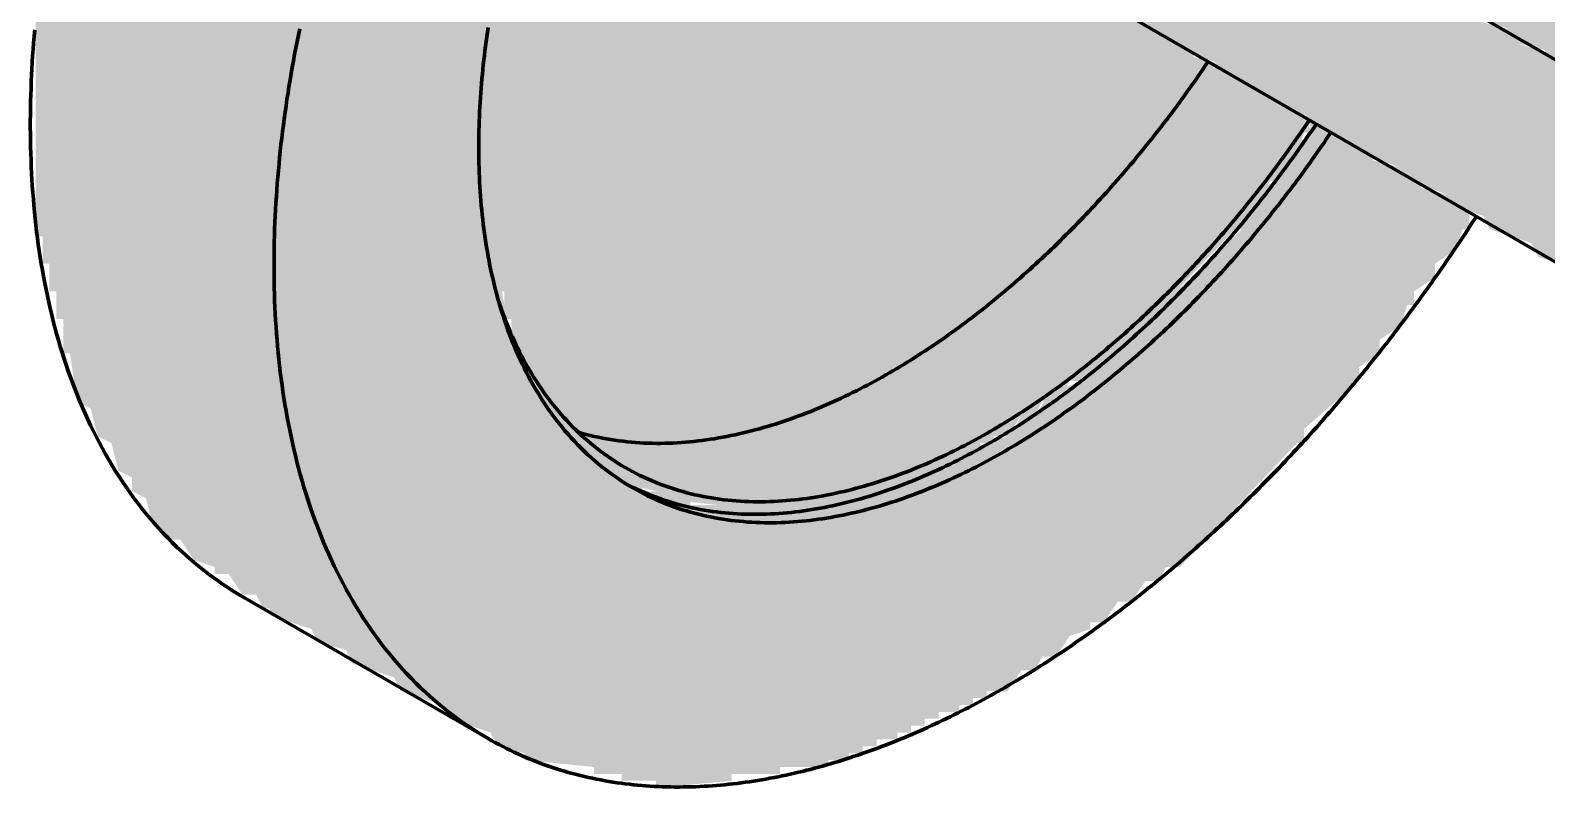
# Model space of a CAD drawing. Header units: millimetres. Extents: x 0 to 420, y 0 to 297.
# Drawn here: x 194.28 to 216.28, y 168.22 to 179.2 of the extents above; entities that cross this region are included whole.
import ezdxf

# ---------------------------------------------------------------- set-up
doc = ezdxf.new("R2010")
doc.units = ezdxf.units.MM
doc.layers.add('01-VISIBLE', color=7, linetype='CONTINUOUS', lineweight=70)
doc.layers.add('13-GRAFICA', color=30, linetype='CONTINUOUS', lineweight=18)

msp = doc.modelspace()

# ---------------------------------------------------------------- hatches: boundary and pattern name
at = {"layer": '13-GRAFICA', "true_color": 0x202020}
h = msp.add_hatch(color=7, dxfattribs=at)
h.dxf.hatch_style = 1
h.paths.add_polyline_path([(194.756, 175.018), (194.656, 175.018), (194.656, 175.418), (194.556, 175.418), (194.556, 175.818), (194.456, 175.818), (194.456, 176.218), (194.356, 176.218), (194.356, 179.618), (194.456, 179.618), (194.456, 180.118), (194.556, 180.118), (194.556, 180.718), (194.656, 180.718), (194.656, 181.218), (194.756, 181.218), (194.956, 182.718), (195.056, 182.718), (195.056, 182.918), (195.156, 182.918), (195.156, 183.218), (195.256, 183.218), (195.456, 184.118), (195.556, 184.118), (195.556, 184.318), (195.656, 184.318), (195.856, 185.218), (195.956, 185.218), (195.956, 185.418), (196.056, 185.418), (196.156, 186.018), (196.356, 186.118), (196.356, 186.318), (196.456, 186.318), (196.456, 186.518), (196.556, 186.518), (196.556, 186.718), (196.656, 186.718), (196.656, 186.918), (196.756, 186.918), (196.956, 187.518), (197.156, 187.618), (197.156, 187.818), (197.256, 187.818), (197.256, 188.018), (197.356, 188.018), (197.356, 188.218), (197.456, 188.218), (197.456, 188.418), (197.556, 188.418), (197.756, 189.018), (197.856, 189.018), (197.956, 189.318), (198.256, 189.518), (198.256, 189.718), (198.556, 189.918), (198.556, 190.118), (198.656, 190.118), (198.756, 190.418), (199.056, 190.618), (199.056, 190.818), (199.356, 191.018), (199.356, 191.218), (199.556, 191.318), (199.556, 191.518), (199.856, 191.718), (199.856, 191.918), (199.956, 191.918), (202.556, 194.618), (202.756, 194.618), (202.856, 194.818), (203.056, 194.818), (203.256, 195.118), (203.456, 195.118), (203.556, 195.318), (203.756, 195.318), (203.956, 195.618), (204.156, 195.618), (204.256, 195.818), (204.456, 195.818), (204.656, 196.118), (204.856, 196.118), (204.856, 196.218), (205.056, 196.218), (205.056, 196.318), (205.256, 196.318), (205.256, 196.418), (205.456, 196.418), (205.456, 196.518), (205.756, 196.518), (205.756, 196.618), (205.956, 196.618), (205.956, 196.718), (206.156, 196.718), (206.156, 196.818), (206.356, 196.818), (206.356, 196.918), (206.656, 196.918), (206.656, 197.018), (206.856, 197.018), (206.856, 197.118), (207.056, 197.118), (207.056, 197.218), (207.756, 197.318), (207.756, 197.418), (208.456, 197.418), (208.456, 197.518), (210.156, 197.618), (210.156, 197.518), (210.656, 197.518), (210.656, 197.418), (211.056, 197.418), (211.056, 197.318), (211.556, 197.318), (211.556, 197.218), (212.156, 197.118), (212.256, 196.918), (212.456, 196.918), (212.456, 196.818), (212.856, 196.718), (212.956, 196.518), (213.556, 196.318), (213.656, 196.118), (214.256, 195.918), (214.356, 195.718), (214.756, 195.618), (214.856, 195.418), (215.456, 195.218), (215.656, 194.918), (215.856, 194.918), (215.956, 194.718), (216.156, 194.718), (216.356, 194.418), (216.556, 194.418), (216.756, 194.118), (216.956, 194.118), (216.956, 194.018), (217.256, 193.818), (217.256, 193.618), (217.456, 193.518), (217.456, 193.318), (217.656, 193.218), (217.756, 192.818), (217.956, 192.718), (218.056, 192.318), (218.156, 192.318), (218.256, 192.018), (218.356, 192.018), (218.456, 191.318), (218.556, 191.318), (218.556, 190.918), (218.656, 190.918), (218.656, 190.518), (218.756, 190.518), (218.756, 190.018), (218.856, 190.018), (218.856, 189.618), (218.956, 189.618), (218.956, 186.318), (218.856, 186.318), (218.856, 185.718), (218.756, 185.718), (218.756, 185.218), (218.656, 185.218), (218.656, 184.718), (218.556, 184.718), (218.356, 183.218), (218.256, 183.218), (218.156, 182.618), (218.056, 182.618), (218.056, 182.418), (217.956, 182.418), (217.756, 181.518), (217.656, 181.518), (217.656, 181.318), (217.556, 181.318), (217.556, 181.018), (217.456, 181.018), (217.256, 180.118), (217.156, 180.118), (217.156, 179.918), (217.056, 179.918), (217.056, 179.718), (216.956, 179.718), (216.756, 179.118), (216.556, 179.018), (216.556, 178.818), (216.256, 178.818), (216.256, 178.918), (215.856, 179.018), (215.756, 179.218), (215.156, 179.418), (215.056, 179.618), (214.656, 179.718), (214.556, 179.918), (214.156, 180.018), (214.256, 180.318), (214.356, 180.318), (214.356, 180.518), (214.456, 180.518), (214.456, 180.718), (214.556, 180.718), (214.556, 181.018), (214.656, 181.018), (214.656, 181.218), (214.756, 181.218), (214.956, 182.118), (215.056, 182.118), (215.156, 182.618), (215.256, 182.618), (215.256, 182.918), (215.356, 182.918), (215.456, 183.818), (215.556, 183.818), (215.556, 184.418), (215.656, 184.418), (215.656, 184.918), (215.756, 184.918), (215.756, 187.818), (215.656, 187.818), (215.656, 188.218), (215.556, 188.218), (215.556, 188.618), (215.456, 188.618), (215.356, 189.318), (215.256, 189.318), (215.156, 189.718), (214.956, 189.818), (214.856, 190.218), (214.656, 190.318), (214.656, 190.518), (214.556, 190.518), (214.256, 190.918), (214.056, 190.918), (213.856, 191.218), (213.656, 191.218), (213.656, 191.318), (213.356, 191.418), (213.356, 191.518), (212.456, 191.618), (212.456, 191.718), (212.056, 191.718), (212.056, 191.818), (210.056, 191.518), (210.056, 191.418), (209.856, 191.418), (209.856, 191.318), (209.656, 191.318), (209.656, 191.218), (209.356, 191.218), (209.356, 191.118), (209.156, 191.118), (209.156, 191.018), (208.956, 191.018), (208.956, 190.918), (208.756, 190.918), (208.756, 190.818), (208.456, 190.818), (208.356, 190.618), (208.156, 190.618), (208.056, 190.418), (207.856, 190.418), (207.656, 190.118), (207.456, 190.118), (207.256, 189.818), (207.056, 189.818), (206.956, 189.618), (206.756, 189.618), (206.756, 189.518), (204.756, 187.618), (204.756, 187.418), (204.456, 187.218), (204.456, 187.018), (204.256, 186.918), (204.256, 186.718), (203.956, 186.518), (203.956, 186.318), (203.656, 186.118), (203.656, 185.918), (203.556, 185.918), (203.456, 185.618), (203.256, 185.518), (203.256, 185.318), (203.156, 185.318), (203.156, 185.118), (203.056, 185.118), (202.856, 184.518), (202.656, 184.418), (202.656, 184.218), (202.556, 184.218), (202.556, 184.018), (202.456, 184.018), (202.456, 183.818), (202.356, 183.818), (202.356, 183.618), (202.256, 183.618), (202.256, 183.418), (202.156, 183.418), (202.156, 183.218), (202.056, 183.218), (201.956, 182.618), (201.856, 182.618), (201.856, 182.418), (201.756, 182.418), (201.556, 181.518), (201.456, 181.518), (201.356, 181.018), (201.256, 181.018), (201.256, 180.518), (201.156, 180.518), (201.156, 180.018), (201.056, 180.018), (201.056, 179.518), (200.956, 179.518), (200.956, 178.918), (200.856, 178.918), (200.856, 176.218), (200.956, 176.218), (200.956, 175.818), (201.056, 175.818), (201.256, 174.618), (201.356, 174.618), (201.356, 174.418), (201.556, 174.318), (201.556, 174.118), (201.756, 174.018), (201.856, 173.618), (202.056, 173.518), (202.056, 173.318), (202.156, 173.318), (202.256, 173.118), (202.456, 173.118), (202.556, 172.918), (202.756, 172.918), (202.956, 172.618), (203.156, 172.618), (203.156, 172.518), (203.356, 172.518), (203.356, 172.418), (203.856, 172.418), (203.856, 172.318), (204.256, 172.318), (204.256, 172.218), (205.956, 172.318), (205.956, 172.418), (206.756, 172.518), (206.756, 172.618), (206.956, 172.618), (206.956, 172.718), (207.156, 172.718), (207.156, 172.818), (207.356, 172.818), (207.356, 172.918), (207.656, 172.918), (207.656, 173.018), (207.856, 173.018), (207.856, 173.118), (208.456, 173.318), (208.456, 173.418), (208.556, 173.418), (208.656, 173.618), (208.856, 173.618), (209.056, 173.918), (209.256, 173.918), (209.256, 174.018), (209.556, 174.118), (209.756, 174.418), (209.956, 174.418), (209.956, 174.518), (211.856, 176.318), (211.856, 176.518), (212.156, 176.718), (212.156, 176.918), (212.356, 177.018), (212.356, 177.218), (212.656, 177.418), (212.656, 177.618), (212.756, 177.618), (212.856, 177.818), (213.456, 177.618), (213.556, 177.418), (213.756, 177.418), (213.756, 177.318), (214.156, 177.218), (214.256, 177.018), (214.456, 177.018), (214.456, 176.918), (214.856, 176.818), (214.956, 176.618), (215.156, 176.618), (215.156, 176.318), (215.056, 176.318), (214.956, 176.018), (214.656, 175.818), (214.656, 175.618), (214.356, 175.418), (214.356, 175.218), (214.256, 175.218), (214.156, 174.918), (213.856, 174.718), (213.856, 174.518), (213.556, 174.318), (213.556, 174.118), (212.756, 173.418), (212.756, 173.218), (212.656, 173.218), (210.956, 171.418), (210.756, 171.418), (210.656, 171.218), (210.456, 171.218), (210.256, 170.918), (210.056, 170.918), (209.856, 170.618), (209.656, 170.618), (209.656, 170.518), (209.356, 170.418), (209.156, 170.118), (208.956, 170.118), (208.856, 169.918), (208.656, 169.918), (208.456, 169.618), (208.156, 169.618), (208.156, 169.518), (207.956, 169.518), (207.956, 169.418), (207.756, 169.418), (207.756, 169.318), (207.456, 169.318), (207.456, 169.218), (207.256, 169.218), (207.256, 169.118), (207.056, 169.118), (207.056, 169.018), (206.856, 169.018), (206.856, 168.918), (206.556, 168.918), (206.556, 168.818), (206.356, 168.818), (206.356, 168.718), (206.156, 168.718), (206.156, 168.618), (205.856, 168.618), (205.856, 168.518), (205.156, 168.518), (205.156, 168.418), (204.456, 168.418), (204.456, 168.318), (203.356, 168.218), (203.356, 168.318), (202.856, 168.318), (202.856, 168.418), (202.456, 168.418), (202.456, 168.518), (201.456, 168.618), (201.456, 168.718), (201.056, 168.818), (200.956, 169.018), (200.356, 169.218), (200.256, 169.418), (199.656, 169.618), (199.556, 169.818), (198.956, 170.018), (198.856, 170.218), (198.456, 170.318), (198.356, 170.518), (197.756, 170.718), (197.756, 170.818), (197.656, 170.818), (197.556, 171.018), (197.356, 171.018), (197.156, 171.318), (196.956, 171.318), (196.956, 171.418), (196.656, 171.518), (196.456, 171.818), (196.256, 171.818), (196.256, 171.918), (196.056, 172.018), (195.956, 172.418), (195.756, 172.518), (195.756, 172.718), (195.556, 172.818), (195.456, 173.218), (195.256, 173.318), (195.156, 173.718), (194.956, 173.818), (194.856, 174.518), (194.756, 174.518)])
at = {"layer": '13-GRAFICA', "true_color": 0xa5a8ac}
h = msp.add_hatch(color=7, dxfattribs=at)
h.dxf.hatch_style = 1
h.paths.add_polyline_path([(203.356, 172.518), (202.956, 172.618), (202.756, 172.918), (202.556, 172.918), (202.456, 173.118), (202.256, 173.118), (202.256, 173.218), (202.056, 173.318), (202.056, 173.518), (201.856, 173.618), (201.756, 174.018), (201.556, 174.118), (201.556, 174.318), (201.456, 174.318), (201.356, 174.618), (201.256, 174.618), (201.256, 175.018), (201.156, 175.018), (201.156, 175.418), (201.056, 175.418), (201.056, 175.818), (200.956, 175.818), (200.956, 176.218), (200.856, 176.218), (200.856, 178.918), (200.956, 178.918), (200.956, 179.518), (201.056, 179.518), (201.256, 181.018), (201.356, 181.018), (201.356, 181.318), (201.456, 181.318), (201.456, 181.518), (201.556, 181.518), (201.556, 181.818), (201.656, 181.818), (201.756, 182.418), (201.856, 182.418), (201.856, 182.618), (201.956, 182.618), (202.056, 183.218), (202.156, 183.218), (202.156, 183.418), (202.256, 183.418), (202.256, 183.618), (202.356, 183.618), (202.356, 183.818), (202.456, 183.818), (202.656, 184.418), (202.856, 184.518), (202.856, 184.718), (202.956, 184.718), (202.956, 184.918), (203.056, 184.918), (203.256, 185.518), (203.456, 185.618), (203.456, 185.818), (203.656, 185.918), (203.656, 186.118), (203.956, 186.318), (203.956, 186.518), (204.256, 186.718), (204.256, 186.918), (204.356, 186.918), (204.456, 187.218), (204.756, 187.418), (204.756, 187.618), (204.856, 187.618), (206.756, 189.618), (206.956, 189.618), (207.056, 189.818), (207.256, 189.818), (207.456, 190.118), (207.656, 190.118), (207.856, 190.418), (208.056, 190.418), (208.056, 190.518), (208.356, 190.618), (208.456, 190.818), (208.756, 190.818), (208.756, 190.918), (208.956, 190.918), (208.956, 191.018), (209.156, 191.018), (209.156, 191.118), (209.356, 191.118), (209.356, 191.218), (209.656, 191.218), (209.656, 191.318), (209.856, 191.318), (209.856, 191.418), (210.056, 191.418), (210.056, 191.518), (211.156, 191.618), (211.156, 191.718), (211.856, 191.718), (211.856, 191.818), (213.556, 191.418), (213.556, 191.318), (213.856, 191.218), (214.056, 190.918), (214.256, 190.918), (214.256, 190.818), (214.656, 190.518), (214.656, 190.318), (214.856, 190.218), (214.956, 189.818), (215.156, 189.718), (215.156, 189.518), (215.256, 189.518), (215.256, 189.318), (215.356, 189.318), (215.456, 188.618), (215.556, 188.618), (215.556, 188.218), (215.656, 188.218), (215.656, 187.818), (215.756, 187.818), (215.756, 184.918), (215.656, 184.918), (215.656, 184.418), (215.556, 184.418), (215.556, 183.818), (215.456, 183.818), (215.456, 183.318), (215.356, 183.318), (215.356, 182.918), (215.256, 182.918), (215.156, 182.318), (215.056, 182.318), (215.056, 182.118), (214.956, 182.118), (214.756, 181.218), (214.656, 181.218), (214.656, 181.018), (214.556, 181.018), (214.556, 180.718), (214.456, 180.718), (214.256, 180.118), (213.956, 180.118), (213.856, 180.318), (213.256, 180.518), (213.156, 180.718), (212.556, 180.918), (212.456, 181.118), (212.056, 181.218), (211.956, 181.418), (211.756, 181.418), (211.756, 181.518), (211.356, 181.618), (211.256, 181.818), (210.656, 182.018), (210.556, 182.218), (210.156, 182.318), (210.156, 182.818), (210.056, 182.818), (210.056, 183.118), (209.956, 183.118), (209.956, 183.318), (209.856, 183.318), (209.756, 183.518), (209.556, 183.518), (209.556, 183.618), (209.356, 183.618), (209.356, 183.718), (208.656, 183.718), (208.656, 183.618), (208.256, 183.518), (208.256, 183.418), (207.556, 182.818), (207.556, 182.618), (207.456, 182.618), (207.456, 182.418), (207.356, 182.418), (207.356, 182.218), (207.256, 182.218), (207.256, 182.018), (207.156, 182.018), (207.156, 181.718), (207.056, 181.718), (207.056, 180.518), (207.156, 180.518), (207.456, 180.118), (207.656, 180.118), (207.656, 180.018), (207.856, 180.018), (207.856, 179.918), (208.356, 179.918), (208.356, 180.018), (208.956, 180.218), (209.056, 180.018), (209.656, 179.818), (209.756, 179.618), (210.156, 179.518), (210.256, 179.318), (210.856, 179.118), (210.956, 178.918), (211.156, 178.918), (211.156, 178.818), (211.556, 178.718), (211.656, 178.518), (212.256, 178.318), (212.356, 178.118), (212.756, 178.018), (212.856, 177.718), (212.756, 177.718), (212.656, 177.418), (212.356, 177.218), (212.356, 177.018), (212.256, 177.018), (212.156, 176.718), (211.856, 176.518), (211.856, 176.318), (211.756, 176.318), (209.956, 174.418), (209.756, 174.418), (209.556, 174.118), (209.356, 174.118), (209.256, 173.918), (209.056, 173.918), (209.056, 173.818), (208.956, 173.818), (208.856, 173.618), (208.656, 173.618), (208.456, 173.318), (208.256, 173.318), (208.256, 173.218), (208.056, 173.218), (208.056, 173.118), (207.856, 173.118), (207.856, 173.018), (207.656, 173.018), (207.656, 172.918), (207.356, 172.918), (207.356, 172.818), (207.156, 172.818), (207.156, 172.718), (206.956, 172.718), (206.956, 172.618), (206.756, 172.618), (206.756, 172.518), (205.956, 172.418), (205.956, 172.318), (204.256, 172.218), (204.256, 172.318), (203.356, 172.418)])
at = {"layer": '13-GRAFICA', "true_color": 0xb21820}
h = msp.add_hatch(color=7, dxfattribs=at)
h.dxf.hatch_style = 1
h.paths.add_polyline_path([(209.256, 180.018), (209.056, 180.018), (208.956, 180.218), (208.356, 180.418), (208.256, 180.618), (208.056, 180.618), (208.056, 180.718), (207.856, 180.818), (207.856, 181.718), (207.956, 181.718), (207.956, 182.018), (208.056, 182.018), (208.056, 182.218), (208.156, 182.218), (208.656, 182.818), (208.856, 182.818), (208.856, 182.918), (209.356, 182.918), (209.456, 182.718), (210.056, 182.518), (210.156, 182.318), (210.356, 182.318), (210.356, 182.218), (210.556, 182.218), (210.656, 182.018), (211.256, 181.818), (211.356, 181.618), (211.956, 181.418), (212.056, 181.218), (212.456, 181.118), (212.556, 180.918), (213.156, 180.718), (213.256, 180.518), (213.856, 180.318), (213.956, 180.118), (214.556, 179.918), (214.656, 179.718), (215.056, 179.618), (215.156, 179.418), (215.356, 179.418), (215.356, 179.318), (215.756, 179.218), (215.856, 179.018), (216.456, 178.818), (216.556, 178.618), (217.156, 178.418), (217.256, 178.218), (217.656, 178.118), (217.756, 177.918), (217.956, 177.918), (217.956, 177.818), (218.356, 177.718), (218.456, 177.518), (219.056, 177.318), (219.156, 177.118), (219.756, 176.918), (219.856, 176.718), (220.256, 176.618), (220.356, 176.418), (220.556, 176.418), (220.556, 176.318), (220.956, 176.218), (221.056, 176.018), (221.656, 175.818), (221.756, 175.618), (222.156, 175.518), (222.256, 175.318), (222.856, 175.118), (222.956, 174.918), (223.156, 174.918), (223.156, 174.818), (223.556, 174.718), (223.656, 174.518), (224.256, 174.318), (224.356, 174.118), (224.756, 174.018), (224.856, 173.818), (225.056, 173.818), (225.056, 173.718), (225.456, 173.618), (225.556, 173.418), (226.156, 173.218), (226.256, 173.018), (226.456, 173.018), (226.456, 172.818), (226.256, 172.718), (226.256, 172.518), (226.156, 172.518), (225.956, 171.918), (225.756, 171.818), (225.756, 171.618), (225.656, 171.618), (225.656, 171.418), (225.556, 171.418), (225.356, 170.818), (225.156, 170.718), (225.056, 170.918), (224.656, 171.018), (224.556, 171.218), (224.356, 171.218), (224.356, 171.318), (223.956, 171.418), (223.856, 171.618), (223.256, 171.818), (223.156, 172.018), (222.556, 172.218), (222.456, 172.418), (222.056, 172.518), (221.956, 172.718), (221.756, 172.718), (221.756, 172.818), (221.356, 172.918), (221.256, 173.118), (220.656, 173.318), (220.556, 173.518), (219.956, 173.718), (219.856, 173.918), (219.456, 174.018), (219.356, 174.218), (219.156, 174.218), (219.156, 174.318), (218.756, 174.418), (218.656, 174.618), (218.056, 174.818), (217.956, 175.018), (217.556, 175.118), (217.456, 175.318), (217.256, 175.318), (217.256, 175.418), (216.856, 175.518), (216.756, 175.718), (216.156, 175.918), (216.056, 176.118), (215.456, 176.318), (215.356, 176.518), (214.956, 176.618), (214.856, 176.818), (214.256, 177.018), (214.156, 177.218), (213.556, 177.418), (213.456, 177.618), (212.856, 177.818), (212.756, 178.018), (212.356, 178.118), (212.256, 178.318), (211.656, 178.518), (211.556, 178.718), (210.956, 178.918), (210.856, 179.118), (210.256, 179.318), (210.156, 179.518), (209.756, 179.618), (209.656, 179.818), (209.456, 179.818), (209.456, 179.918), (209.256, 179.918)])

# ---------------------------------------------------------------- linework, layer by layer
at = {"layer": '01-VISIBLE'}
for p, q in [((209.339, 182.857), (216.499, 178.723)), ((208.069, 180.657), (225.203, 170.765)), ((200.921, 168.93), (197.386, 170.971))]:
    msp.add_line(p, q, dxfattribs=at)
for points in [[(197.386, 170.971), (197.304, 171.019), (197.224, 171.069), (197.144, 171.12), (197.066, 171.172), (196.988, 171.226), (196.911, 171.282), (196.836, 171.339), (196.761, 171.397), (196.688, 171.457), (196.616, 171.518), (196.545, 171.58), (196.475, 171.644), (196.406, 171.709), (196.338, 171.775), (196.272, 171.842), (196.206, 171.911), (196.142, 171.98), (196.079, 172.051), (196.018, 172.123), (195.957, 172.195), (195.898, 172.269), (195.84, 172.344), (195.783, 172.419), (195.727, 172.496), (195.673, 172.573), (195.62, 172.651), (195.568, 172.73), (195.517, 172.81), (195.468, 172.891), (195.419, 172.972), (195.372, 173.054), (195.326, 173.137), (195.281, 173.22), (195.237, 173.304), (195.195, 173.388), (195.153, 173.473), (195.113, 173.559), (195.074, 173.645), (195.036, 173.732), (194.999, 173.819), (194.963, 173.906), (194.928, 173.994), (194.894, 174.082), (194.862, 174.171), (194.83, 174.26), (194.799, 174.35), (194.77, 174.44), (194.741, 174.53), (194.713, 174.62), (194.687, 174.711), (194.661, 174.802), (194.636, 174.893), (194.612, 174.985), (194.589, 175.077), (194.567, 175.169), (194.546, 175.261), (194.526, 175.353), (194.507, 175.446), (194.488, 175.539), (194.471, 175.632), (194.454, 175.725), (194.438, 175.818), (194.423, 175.911), (194.409, 176.005), (194.395, 176.098), (194.382, 176.192), (194.371, 176.286), (194.359, 176.38), (194.349, 176.474), (194.339, 176.568), (194.331, 176.662), (194.323, 176.756), (194.315, 176.851), (194.308, 176.945), (194.302, 177.039), (194.297, 177.134), (194.293, 177.228), (194.289, 177.323), (194.286, 177.417), (194.283, 177.512), (194.281, 177.607), (194.28, 177.701), (194.279, 177.796), (194.279, 177.89), (194.28, 177.985), (194.281, 178.079), (194.283, 178.174), (194.286, 178.269), (194.289, 178.363), (194.292, 178.458), (194.297, 178.552), (194.302, 178.647), (194.307, 178.741), (194.313, 178.835), (194.32, 178.93), (194.327, 179.024), (194.334, 179.118), (194.343, 179.213)], [(200.921, 168.93), (200.84, 168.978), (200.759, 169.027), (200.68, 169.079), (200.601, 169.131), (200.523, 169.185), (200.447, 169.241), (200.371, 169.298), (200.297, 169.356), (200.224, 169.416), (200.151, 169.477), (200.08, 169.539), (200.01, 169.603), (199.941, 169.668), (199.874, 169.734), (199.807, 169.801), (199.742, 169.869), (199.678, 169.939), (199.615, 170.01), (199.553, 170.081), (199.493, 170.154), (199.433, 170.228), (199.375, 170.302), (199.319, 170.378), (199.263, 170.455), (199.209, 170.532), (199.155, 170.61), (199.103, 170.689), (199.053, 170.769), (199.003, 170.85), (198.955, 170.931), (198.908, 171.013), (198.861, 171.095), (198.817, 171.179), (198.773, 171.263), (198.73, 171.347), (198.689, 171.432), (198.649, 171.518), (198.609, 171.604), (198.571, 171.69), (198.534, 171.777), (198.498, 171.865), (198.464, 171.953), (198.43, 172.041), (198.397, 172.13), (198.365, 172.219), (198.335, 172.309), (198.305, 172.398), (198.276, 172.489), (198.249, 172.579), (198.222, 172.67), (198.196, 172.761), (198.172, 172.852), (198.148, 172.944), (198.125, 173.035), (198.103, 173.127), (198.082, 173.22), (198.062, 173.312), (198.042, 173.405), (198.024, 173.497), (198.006, 173.59), (197.989, 173.683), (197.974, 173.777), (197.958, 173.87), (197.944, 173.963), (197.931, 174.057), (197.918, 174.151), (197.906, 174.245), (197.895, 174.339), (197.885, 174.433), (197.875, 174.527), (197.866, 174.621), (197.858, 174.715), (197.851, 174.809), (197.844, 174.904), (197.838, 174.998), (197.833, 175.093), (197.828, 175.187), (197.824, 175.282), (197.821, 175.376), (197.818, 175.471), (197.817, 175.565), (197.815, 175.66), (197.815, 175.754), (197.815, 175.849), (197.815, 175.944), (197.817, 176.038), (197.819, 176.133), (197.821, 176.227), (197.824, 176.322), (197.828, 176.416), (197.832, 176.511), (197.837, 176.605), (197.843, 176.7), (197.849, 176.794), (197.855, 176.889), (197.862, 176.983), (197.87, 177.077), (197.878, 177.171), (197.887, 177.266), (197.896, 177.36), (197.906, 177.454), (197.916, 177.548), (197.927, 177.642), (197.939, 177.736), (197.951, 177.829), (197.963, 177.923), (197.976, 178.017), (197.989, 178.111), (198.003, 178.204), (198.018, 178.298), (198.032, 178.391), (198.048, 178.484), (198.064, 178.578), (198.08, 178.671), (198.097, 178.764), (198.114, 178.857), (198.131, 178.95), (198.15, 179.043), (198.168, 179.135), (198.187, 179.228)], [(203.021, 172.567), (202.963, 172.602), (202.905, 172.637), (202.847, 172.674), (202.791, 172.712), (202.735, 172.751), (202.68, 172.791), (202.625, 172.832), (202.572, 172.874), (202.519, 172.917), (202.467, 172.961), (202.416, 173.006), (202.365, 173.052), (202.316, 173.098), (202.267, 173.146), (202.219, 173.194), (202.172, 173.244), (202.126, 173.294), (202.081, 173.345), (202.036, 173.396), (201.993, 173.449), (201.95, 173.502), (201.908, 173.555), (201.867, 173.61), (201.827, 173.665), (201.788, 173.721), (201.75, 173.777), (201.712, 173.834), (201.676, 173.891), (201.64, 173.949), (201.605, 174.008), (201.571, 174.067), (201.538, 174.126), (201.506, 174.186), (201.474, 174.247), (201.444, 174.308), (201.414, 174.369), (201.385, 174.43), (201.357, 174.492), (201.329, 174.555), (201.303, 174.617), (201.277, 174.68), (201.252, 174.744), (201.227, 174.807), (201.204, 174.871), (201.181, 174.935), (201.159, 175), (201.138, 175.064), (201.117, 175.129), (201.097, 175.195), (201.078, 175.26), (201.059, 175.325), (201.042, 175.391), (201.024, 175.457), (201.008, 175.523), (200.992, 175.589), (200.977, 175.656), (200.962, 175.722), (200.948, 175.789), (200.935, 175.856), (200.922, 175.923), (200.91, 175.99), (200.899, 176.057), (200.888, 176.124), (200.878, 176.191), (200.868, 176.259), (200.859, 176.326), (200.85, 176.394), (200.842, 176.461), (200.835, 176.529), (200.828, 176.597), (200.822, 176.665), (200.816, 176.733), (200.81, 176.8), (200.806, 176.868), (200.801, 176.936), (200.798, 177.004), (200.794, 177.072), (200.791, 177.14), (200.789, 177.208), (200.787, 177.277), (200.786, 177.345), (200.785, 177.413), (200.785, 177.481), (200.785, 177.549), (200.785, 177.617), (200.786, 177.685), (200.787, 177.753), (200.789, 177.821), (200.791, 177.889), (200.794, 177.957), (200.797, 178.025), (200.801, 178.093), (200.805, 178.161), (200.809, 178.229), (200.814, 178.297), (200.819, 178.365), (200.824, 178.433), (200.83, 178.501), (200.837, 178.569), (200.843, 178.637), (200.85, 178.704), (200.858, 178.772), (200.866, 178.84), (200.874, 178.907), (200.882, 178.975), (200.891, 179.042), (200.901, 179.11), (200.91, 179.177), (200.92, 179.245)], [(211.369, 178.752), (211.335, 178.702), (211.301, 178.652), (211.267, 178.602), (211.232, 178.553), (211.198, 178.503), (211.163, 178.454), (211.128, 178.404), (211.093, 178.355), (211.058, 178.306), (211.023, 178.257), (210.987, 178.208), (210.952, 178.16), (210.916, 178.111), (210.88, 178.063), (210.844, 178.014), (210.808, 177.966), (210.771, 177.918), (210.734, 177.87), (210.698, 177.822), (210.661, 177.774), (210.623, 177.727), (210.586, 177.679), (210.549, 177.632), (210.511, 177.585), (210.473, 177.538), (210.435, 177.491), (210.397, 177.444), (210.359, 177.397), (210.32, 177.351), (210.282, 177.304), (210.243, 177.258), (210.204, 177.212), (210.165, 177.166), (210.125, 177.12), (210.086, 177.075), (210.046, 177.029), (210.006, 176.984), (209.967, 176.938), (209.926, 176.893), (209.886, 176.848), (209.846, 176.804), (209.805, 176.759), (209.764, 176.715), (209.723, 176.67), (209.682, 176.626), (209.641, 176.582), (209.599, 176.538), (209.558, 176.494), (209.516, 176.451), (209.474, 176.407), (209.432, 176.364), (209.389, 176.321), (209.347, 176.278), (209.304, 176.236), (209.261, 176.193), (209.218, 176.151), (209.175, 176.108), (209.132, 176.066), (209.088, 176.025), (209.045, 175.983), (209.001, 175.941), (208.957, 175.9), (208.913, 175.859), (208.868, 175.818), (208.824, 175.777), (208.779, 175.737), (208.734, 175.696), (208.689, 175.656), (208.644, 175.616), (208.598, 175.576), (208.553, 175.537), (208.507, 175.497), (208.461, 175.458), (208.415, 175.419), (208.369, 175.38), (208.322, 175.342), (208.276, 175.304), (208.229, 175.265), (208.182, 175.228), (208.135, 175.19), (208.087, 175.152), (208.04, 175.115), (207.992, 175.078), (207.944, 175.041), (207.896, 175.005), (207.848, 174.968), (207.8, 174.932), (207.751, 174.896), (207.702, 174.861), (207.654, 174.825), (207.604, 174.79), (207.555, 174.755), (207.506, 174.721), (207.456, 174.687), (207.406, 174.652), (207.356, 174.619), (207.306, 174.585), (207.256, 174.552), (207.205, 174.519), (207.154, 174.486), (207.103, 174.454), (207.052, 174.422), (207.001, 174.39), (206.95, 174.358), (206.898, 174.327), (206.846, 174.296), (206.794, 174.265), (206.742, 174.235)], [(212.836, 177.905), (212.802, 177.855), (212.768, 177.805), (212.734, 177.755), (212.7, 177.706), (212.665, 177.656), (212.631, 177.607), (212.596, 177.557), (212.561, 177.508), (212.526, 177.459), (212.49, 177.41), (212.455, 177.361), (212.419, 177.312), (212.383, 177.264), (212.347, 177.215), (212.311, 177.167), (212.275, 177.119), (212.238, 177.071), (212.202, 177.023), (212.165, 176.975), (212.128, 176.927), (212.091, 176.88), (212.053, 176.832), (212.016, 176.785), (211.978, 176.738), (211.94, 176.691), (211.902, 176.644), (211.864, 176.597), (211.826, 176.55), (211.788, 176.504), (211.749, 176.457), (211.71, 176.411), (211.671, 176.365), (211.632, 176.319), (211.593, 176.273), (211.553, 176.228), (211.514, 176.182), (211.474, 176.137), (211.434, 176.091), (211.394, 176.046), (211.353, 176.001), (211.313, 175.957), (211.272, 175.912), (211.231, 175.867), (211.19, 175.823), (211.149, 175.779), (211.108, 175.735), (211.066, 175.691), (211.025, 175.647), (210.983, 175.604), (210.941, 175.56), (210.899, 175.517), (210.857, 175.474), (210.814, 175.431), (210.771, 175.388), (210.729, 175.346), (210.686, 175.304), (210.642, 175.261), (210.599, 175.219), (210.556, 175.177), (210.512, 175.136), (210.468, 175.094), (210.424, 175.053), (210.38, 175.012), (210.335, 174.971), (210.291, 174.93), (210.246, 174.89), (210.201, 174.849), (210.156, 174.809), (210.111, 174.769), (210.066, 174.729), (210.02, 174.69), (209.974, 174.65), (209.928, 174.611), (209.882, 174.572), (209.836, 174.533), (209.79, 174.495), (209.743, 174.456), (209.696, 174.418), (209.649, 174.38), (209.602, 174.343), (209.555, 174.305), (209.507, 174.268), (209.46, 174.231), (209.412, 174.194), (209.364, 174.158), (209.315, 174.121), (209.267, 174.085), (209.218, 174.049), (209.17, 174.014), (209.121, 173.978), (209.072, 173.943), (209.022, 173.908), (208.973, 173.874), (208.923, 173.839), (208.873, 173.805), (208.823, 173.772), (208.773, 173.738), (208.723, 173.705), (208.672, 173.672), (208.622, 173.639), (208.571, 173.607), (208.52, 173.574), (208.468, 173.543), (208.417, 173.511), (208.365, 173.48), (208.313, 173.449), (208.261, 173.418), (208.209, 173.388)], [(212.937, 177.847), (212.903, 177.797), (212.869, 177.747), (212.835, 177.698), (212.801, 177.648), (212.767, 177.599), (212.733, 177.55), (212.698, 177.501), (212.663, 177.451), (212.629, 177.403), (212.594, 177.354), (212.558, 177.305), (212.523, 177.257), (212.487, 177.208), (212.452, 177.16), (212.416, 177.112), (212.38, 177.064), (212.344, 177.016), (212.307, 176.968), (212.271, 176.92), (212.234, 176.873), (212.197, 176.825), (212.16, 176.778), (212.123, 176.731), (212.086, 176.683), (212.049, 176.637), (212.011, 176.59), (211.973, 176.543), (211.935, 176.496), (211.897, 176.45), (211.859, 176.404), (211.82, 176.358), (211.782, 176.312), (211.743, 176.266), (211.704, 176.22), (211.665, 176.174), (211.626, 176.129), (211.586, 176.083), (211.547, 176.038), (211.507, 175.993), (211.467, 175.948), (211.427, 175.904), (211.387, 175.859), (211.347, 175.814), (211.306, 175.77), (211.265, 175.726), (211.225, 175.682), (211.184, 175.638), (211.142, 175.594), (211.101, 175.551), (211.059, 175.507), (211.018, 175.464), (210.976, 175.421), (210.934, 175.378), (210.892, 175.335), (210.849, 175.293), (210.807, 175.25), (210.764, 175.208), (210.722, 175.166), (210.679, 175.124), (210.635, 175.082), (210.592, 175.041), (210.549, 174.999), (210.505, 174.958), (210.461, 174.917), (210.417, 174.876), (210.373, 174.835), (210.329, 174.795), (210.284, 174.754), (210.24, 174.714), (210.195, 174.674), (210.15, 174.634), (210.105, 174.595), (210.059, 174.555), (210.014, 174.516), (209.968, 174.477), (209.922, 174.438), (209.876, 174.4), (209.83, 174.361), (209.784, 174.323), (209.737, 174.285), (209.69, 174.247), (209.644, 174.21), (209.597, 174.172), (209.549, 174.135), (209.502, 174.098), (209.454, 174.061), (209.407, 174.025), (209.359, 173.989), (209.311, 173.953), (209.263, 173.917), (209.214, 173.881), (209.166, 173.846), (209.117, 173.811), (209.068, 173.776), (209.019, 173.742), (208.97, 173.707), (208.92, 173.673), (208.87, 173.639), (208.821, 173.606), (208.771, 173.572), (208.72, 173.539), (208.67, 173.507), (208.62, 173.474), (208.569, 173.442), (208.518, 173.41), (208.467, 173.378), (208.416, 173.347), (208.364, 173.316), (208.313, 173.285), (208.261, 173.255), (208.209, 173.224)], [(213.149, 177.724), (213.115, 177.674), (213.081, 177.625), (213.048, 177.575), (213.013, 177.526), (212.979, 177.476), (212.945, 177.427), (212.91, 177.378), (212.876, 177.329), (212.841, 177.28), (212.806, 177.231), (212.77, 177.183), (212.735, 177.134), (212.7, 177.086), (212.664, 177.037), (212.628, 176.989), (212.592, 176.941), (212.556, 176.893), (212.519, 176.845), (212.483, 176.798), (212.446, 176.75), (212.41, 176.703), (212.373, 176.655), (212.335, 176.608), (212.298, 176.561), (212.261, 176.514), (212.223, 176.467), (212.185, 176.421), (212.147, 176.374), (212.109, 176.328), (212.071, 176.281), (212.032, 176.235), (211.994, 176.189), (211.955, 176.143), (211.916, 176.097), (211.877, 176.052), (211.838, 176.006), (211.799, 175.961), (211.759, 175.916), (211.719, 175.871), (211.679, 175.826), (211.639, 175.781), (211.599, 175.736), (211.559, 175.692), (211.518, 175.648), (211.478, 175.603), (211.437, 175.559), (211.396, 175.516), (211.354, 175.472), (211.313, 175.428), (211.272, 175.385), (211.23, 175.342), (211.188, 175.299), (211.146, 175.256), (211.104, 175.213), (211.062, 175.17), (211.019, 175.128), (210.976, 175.085), (210.934, 175.043), (210.891, 175.001), (210.848, 174.96), (210.804, 174.918), (210.761, 174.877), (210.717, 174.835), (210.673, 174.794), (210.629, 174.753), (210.585, 174.713), (210.541, 174.672), (210.496, 174.632), (210.452, 174.592), (210.407, 174.552), (210.362, 174.512), (210.317, 174.472), (210.271, 174.433), (210.226, 174.394), (210.18, 174.355), (210.134, 174.316), (210.088, 174.277), (210.042, 174.239), (209.996, 174.201), (209.949, 174.163), (209.903, 174.125), (209.856, 174.087), (209.809, 174.05), (209.762, 174.013), (209.714, 173.976), (209.667, 173.939), (209.619, 173.903), (209.571, 173.866), (209.523, 173.83), (209.475, 173.794), (209.426, 173.759), (209.378, 173.724), (209.329, 173.689), (209.28, 173.654), (209.231, 173.619), (209.182, 173.585), (209.132, 173.551), (209.083, 173.517), (209.033, 173.483), (208.983, 173.45), (208.933, 173.417), (208.882, 173.384), (208.832, 173.352), (208.781, 173.319), (208.73, 173.288), (208.679, 173.256), (208.628, 173.225), (208.577, 173.193), (208.525, 173.163), (208.473, 173.132), (208.421, 173.102)], [(215.259, 176.506), (215.227, 176.455), (215.194, 176.405), (215.161, 176.354), (215.128, 176.304), (215.095, 176.254), (215.061, 176.203), (215.028, 176.153), (214.995, 176.103), (214.961, 176.053), (214.927, 176.004), (214.893, 175.954), (214.859, 175.904), (214.825, 175.854), (214.791, 175.805), (214.757, 175.755), (214.722, 175.706), (214.688, 175.657), (214.653, 175.607), (214.618, 175.558), (214.583, 175.509), (214.548, 175.46), (214.513, 175.411), (214.478, 175.363), (214.443, 175.314), (214.407, 175.265), (214.371, 175.217), (214.336, 175.168), (214.3, 175.12), (214.264, 175.072), (214.228, 175.023), (214.192, 174.975), (214.155, 174.927), (214.119, 174.879), (214.082, 174.831), (214.046, 174.784), (214.009, 174.736), (213.972, 174.688), (213.935, 174.641), (213.898, 174.593), (213.861, 174.546), (213.823, 174.499), (213.786, 174.452), (213.748, 174.405), (213.71, 174.358), (213.673, 174.311), (213.635, 174.264), (213.597, 174.218), (213.558, 174.171), (213.52, 174.125), (213.482, 174.078), (213.443, 174.032), (213.405, 173.986), (213.366, 173.94), (213.327, 173.894), (213.288, 173.848), (213.249, 173.802), (213.21, 173.756), (213.17, 173.711), (213.131, 173.665), (213.091, 173.62), (213.052, 173.575), (213.012, 173.529), (212.972, 173.484), (212.932, 173.439), (212.892, 173.395), (212.851, 173.35), (212.811, 173.305), (212.77, 173.261), (212.73, 173.216), (212.689, 173.172), (212.648, 173.128), (212.607, 173.083), (212.566, 173.039), (212.525, 172.996), (212.483, 172.952), (212.442, 172.908), (212.4, 172.865), (212.359, 172.821), (212.317, 172.778), (212.275, 172.735), (212.233, 172.692), (212.191, 172.649), (212.148, 172.606), (212.106, 172.563), (212.064, 172.52), (212.021, 172.478), (211.978, 172.435), (211.935, 172.393), (211.892, 172.351), (211.849, 172.309), (211.806, 172.267), (211.763, 172.225), (211.719, 172.184), (211.675, 172.142), (211.632, 172.101), (211.588, 172.059), (211.544, 172.018), (211.5, 171.977), (211.456, 171.936), (211.411, 171.896), (211.367, 171.855), (211.322, 171.815), (211.278, 171.774), (211.233, 171.734), (211.188, 171.694), (211.143, 171.654), (211.098, 171.614), (211.052, 171.575), (211.007, 171.535), (210.961, 171.496), (210.916, 171.456), (210.87, 171.417), (210.824, 171.378), (210.778, 171.339), (210.732, 171.301), (210.686, 171.262), (210.639, 171.224), (210.593, 171.186), (210.546, 171.148), (210.499, 171.11), (210.452, 171.072), (210.405, 171.034), (210.358, 170.997), (210.311, 170.96), (210.263, 170.922), (210.216, 170.885), (210.168, 170.849), (210.121, 170.812), (210.073, 170.775), (210.025, 170.739), (209.976, 170.703), (209.928, 170.667), (209.88, 170.631), (209.831, 170.595), (209.783, 170.56), (209.734, 170.525), (209.685, 170.49), (209.636, 170.455), (209.587, 170.42), (209.538, 170.385), (209.488, 170.351), (209.439, 170.317), (209.389, 170.282), (209.339, 170.249), (209.289, 170.215), (209.239, 170.181), (209.189, 170.148), (209.139, 170.115), (209.088, 170.082), (209.038, 170.049), (208.987, 170.017), (208.936, 169.985), (208.885, 169.952), (208.834, 169.92), (208.783, 169.889), (208.732, 169.857), (208.68, 169.826), (208.629, 169.795), (208.577, 169.764), (208.525, 169.733), (208.473, 169.703), (208.421, 169.673)], [(202.909, 172.863), (202.857, 172.894), (202.805, 172.925), (202.754, 172.958), (202.703, 172.991), (202.653, 173.025), (202.604, 173.06), (202.555, 173.096), (202.507, 173.133), (202.459, 173.171), (202.412, 173.209), (202.366, 173.248), (202.321, 173.288), (202.276, 173.329), (202.231, 173.37), (202.188, 173.412), (202.145, 173.455), (202.102, 173.499), (202.061, 173.543), (202.02, 173.588), (201.98, 173.633), (201.94, 173.679), (201.902, 173.726), (201.864, 173.773), (201.826, 173.821), (201.79, 173.869), (201.754, 173.918), (201.718, 173.967), (201.684, 174.017), (201.65, 174.067), (201.617, 174.118), (201.585, 174.169), (201.553, 174.221), (201.522, 174.273), (201.491, 174.325), (201.462, 174.378), (201.433, 174.432), (201.404, 174.485), (201.377, 174.539), (201.35, 174.593), (201.324, 174.648), (201.298, 174.703), (201.273, 174.758), (201.248, 174.814), (201.225, 174.869), (201.202, 174.926), (201.179, 174.982), (201.157, 175.038), (201.136, 175.095), (201.115, 175.152), (201.095, 175.209), (201.076, 175.267)], [(206.742, 174.235), (206.689, 174.205), (206.637, 174.175), (206.584, 174.146), (206.531, 174.116), (206.477, 174.088), (206.424, 174.059), (206.37, 174.031), (206.317, 174.003), (206.263, 173.976), (206.208, 173.949), (206.154, 173.922), (206.1, 173.896), (206.045, 173.87), (205.99, 173.844), (205.935, 173.819), (205.88, 173.794), (205.824, 173.77), (205.769, 173.746), (205.713, 173.723), (205.657, 173.7), (205.601, 173.677), (205.544, 173.655), (205.488, 173.633), (205.431, 173.612), (205.374, 173.591), (205.317, 173.57), (205.26, 173.55), (205.203, 173.531), (205.145, 173.512), (205.088, 173.493), (205.03, 173.475), (204.972, 173.458), (204.914, 173.441), (204.856, 173.424), (204.797, 173.408), (204.739, 173.393), (204.68, 173.378), (204.621, 173.364), (204.562, 173.35), (204.503, 173.337), (204.444, 173.325), (204.384, 173.313), (204.325, 173.302), (204.265, 173.291), (204.206, 173.281), (204.146, 173.272), (204.086, 173.263), (204.026, 173.255), (203.966, 173.248), (203.906, 173.241), (203.845, 173.235), (203.785, 173.23), (203.725, 173.225), (203.664, 173.221), (203.604, 173.218), (203.543, 173.216), (203.483, 173.214), (203.422, 173.213), (203.362, 173.213), (203.301, 173.214), (203.241, 173.216), (203.18, 173.218), (203.12, 173.221), (203.059, 173.225), (202.999, 173.23), (202.939, 173.236), (202.878, 173.243), (202.818, 173.25), (202.758, 173.258), (202.699, 173.268), (202.639, 173.278), (202.579, 173.289), (202.52, 173.301), (202.461, 173.314), (202.402, 173.328), (202.343, 173.342), (202.285, 173.358), (202.227, 173.375)], [(208.209, 173.388), (208.157, 173.358), (208.104, 173.328), (208.051, 173.298), (207.998, 173.269), (207.944, 173.24), (207.891, 173.212), (207.837, 173.184), (207.783, 173.156), (207.729, 173.128), (207.675, 173.101), (207.621, 173.075), (207.566, 173.048), (207.511, 173.022), (207.456, 172.997), (207.401, 172.972), (207.346, 172.947), (207.29, 172.922), (207.234, 172.899), (207.179, 172.875), (207.123, 172.852), (207.066, 172.829), (207.01, 172.807), (206.953, 172.785), (206.897, 172.764), (206.84, 172.743), (206.783, 172.722), (206.725, 172.702), (206.668, 172.683), (206.61, 172.664), (206.553, 172.645), (206.495, 172.627), (206.437, 172.61), (206.379, 172.593), (206.32, 172.577), (206.262, 172.561), (206.203, 172.545), (206.144, 172.53), (206.085, 172.516), (206.026, 172.503), (205.967, 172.49), (205.908, 172.477), (205.848, 172.465), (205.789, 172.454), (205.729, 172.443), (205.669, 172.433), (205.609, 172.424), (205.549, 172.415), (205.489, 172.407), (205.429, 172.4), (205.369, 172.393), (205.308, 172.387), (205.248, 172.382), (205.188, 172.378), (205.127, 172.374), (205.066, 172.371), (205.006, 172.369), (204.945, 172.367), (204.885, 172.366), (204.824, 172.366), (204.763, 172.367), (204.703, 172.369), (204.642, 172.371), (204.582, 172.375), (204.521, 172.379), (204.461, 172.384), (204.4, 172.389), (204.34, 172.396), (204.28, 172.404), (204.22, 172.412), (204.16, 172.422), (204.1, 172.432), (204.041, 172.443), (203.981, 172.455), (203.922, 172.468), (203.863, 172.482), (203.804, 172.497), (203.746, 172.513), (203.688, 172.529), (203.63, 172.547), (203.572, 172.566), (203.515, 172.585), (203.457, 172.606), (203.401, 172.627), (203.344, 172.65), (203.289, 172.673), (203.233, 172.697), (203.178, 172.723), (203.123, 172.749), (203.069, 172.776), (203.015, 172.804), (202.962, 172.833), (202.909, 172.863)], [(208.209, 173.224), (208.157, 173.194), (208.104, 173.165), (208.051, 173.135), (207.998, 173.106), (207.945, 173.077), (207.892, 173.049), (207.838, 173.021), (207.785, 172.993), (207.731, 172.966), (207.677, 172.939), (207.623, 172.912), (207.568, 172.886), (207.514, 172.86), (207.459, 172.834), (207.404, 172.809), (207.349, 172.784), (207.294, 172.759), (207.238, 172.735), (207.182, 172.712), (207.127, 172.689), (207.071, 172.666), (207.015, 172.643), (206.958, 172.621), (206.902, 172.6), (206.845, 172.579), (206.788, 172.558), (206.731, 172.538), (206.674, 172.518), (206.617, 172.499), (206.559, 172.48), (206.502, 172.462), (206.444, 172.444), (206.386, 172.427), (206.328, 172.41), (206.27, 172.394), (206.212, 172.378), (206.153, 172.363), (206.094, 172.348), (206.036, 172.334), (205.977, 172.321), (205.918, 172.308), (205.859, 172.295), (205.799, 172.284), (205.74, 172.273), (205.68, 172.262), (205.621, 172.252), (205.561, 172.243), (205.501, 172.234), (205.441, 172.226), (205.381, 172.219), (205.321, 172.212), (205.261, 172.206), (205.201, 172.201), (205.141, 172.196), (205.08, 172.192), (205.02, 172.189), (204.96, 172.186), (204.899, 172.185), (204.839, 172.184), (204.778, 172.184), (204.718, 172.184), (204.657, 172.186), (204.597, 172.188), (204.537, 172.191), (204.476, 172.195), (204.416, 172.199), (204.356, 172.205), (204.296, 172.211), (204.236, 172.218), (204.176, 172.226), (204.116, 172.235), (204.056, 172.245), (203.997, 172.255), (203.938, 172.267), (203.878, 172.279), (203.82, 172.292), (203.761, 172.307), (203.702, 172.322), (203.644, 172.338), (203.586, 172.355), (203.528, 172.373), (203.471, 172.391), (203.414, 172.411), (203.357, 172.432), (203.3, 172.453), (203.244, 172.476), (203.189, 172.499), (203.133, 172.524), (203.078, 172.549), (203.024, 172.575), (202.97, 172.602), (202.916, 172.63)], [(208.421, 173.102), (208.369, 173.072), (208.316, 173.042), (208.263, 173.013), (208.21, 172.984), (208.157, 172.955), (208.104, 172.926), (208.05, 172.898), (207.997, 172.87), (207.943, 172.843), (207.889, 172.816), (207.835, 172.789), (207.78, 172.763), (207.726, 172.737), (207.671, 172.711), (207.616, 172.686), (207.561, 172.661), (207.505, 172.637), (207.45, 172.613), (207.394, 172.589), (207.338, 172.566), (207.283, 172.543), (207.226, 172.521), (207.17, 172.499), (207.114, 172.477), (207.057, 172.456), (207, 172.435), (206.943, 172.415), (206.886, 172.396), (206.829, 172.376), (206.771, 172.358), (206.714, 172.339), (206.656, 172.322), (206.598, 172.304), (206.54, 172.287), (206.481, 172.271), (206.423, 172.256), (206.365, 172.24), (206.306, 172.226), (206.247, 172.212), (206.188, 172.198), (206.129, 172.185), (206.07, 172.173), (206.011, 172.161), (205.951, 172.15), (205.892, 172.139), (205.832, 172.129), (205.772, 172.12), (205.713, 172.111), (205.653, 172.103), (205.593, 172.096), (205.533, 172.089), (205.472, 172.083), (205.412, 172.078), (205.352, 172.073), (205.292, 172.07), (205.231, 172.066), (205.171, 172.064), (205.11, 172.062), (205.05, 172.061), (204.989, 172.061), (204.929, 172.062), (204.869, 172.063), (204.808, 172.065), (204.748, 172.068), (204.687, 172.072), (204.627, 172.077), (204.567, 172.082), (204.507, 172.089), (204.447, 172.096), (204.387, 172.104), (204.327, 172.113), (204.267, 172.122), (204.208, 172.133), (204.148, 172.145), (204.089, 172.157), (204.03, 172.17), (203.972, 172.185), (203.913, 172.2), (203.855, 172.216), (203.797, 172.233), (203.739, 172.251), (203.682, 172.269), (203.624, 172.289), (203.568, 172.31), (203.511, 172.331), (203.455, 172.354), (203.399, 172.377), (203.344, 172.402), (203.289, 172.427), (203.235, 172.453), (203.181, 172.48), (203.127, 172.508), (203.074, 172.537), (203.021, 172.567)], [(208.421, 169.673), (208.369, 169.643), (208.317, 169.613), (208.264, 169.583), (208.212, 169.554), (208.159, 169.525), (208.106, 169.496), (208.053, 169.467), (208, 169.439), (207.946, 169.411), (207.893, 169.383), (207.84, 169.355), (207.786, 169.328), (207.732, 169.301), (207.678, 169.274), (207.624, 169.247), (207.57, 169.221), (207.516, 169.195), (207.461, 169.169), (207.407, 169.143), (207.352, 169.118), (207.297, 169.093), (207.242, 169.068), (207.187, 169.043), (207.132, 169.019), (207.077, 168.995), (207.021, 168.972), (206.966, 168.948), (206.91, 168.925), (206.855, 168.902), (206.799, 168.88), (206.743, 168.858), (206.686, 168.836), (206.63, 168.814), (206.574, 168.793), (206.517, 168.772), (206.461, 168.752), (206.404, 168.732), (206.347, 168.712), (206.29, 168.692), (206.233, 168.673), (206.176, 168.654), (206.118, 168.635), (206.061, 168.617), (206.003, 168.599), (205.946, 168.582), (205.888, 168.565), (205.83, 168.548), (205.772, 168.531), (205.714, 168.515), (205.656, 168.5), (205.598, 168.484), (205.539, 168.47), (205.481, 168.455), (205.422, 168.441), (205.364, 168.427), (205.305, 168.414), (205.246, 168.401), (205.187, 168.389), (205.128, 168.377), (205.069, 168.365), (205.01, 168.354), (204.95, 168.343), (204.891, 168.333), (204.831, 168.323), (204.772, 168.314), (204.712, 168.305), (204.653, 168.296), (204.593, 168.288), (204.533, 168.28), (204.473, 168.273), (204.414, 168.267), (204.354, 168.261), (204.294, 168.255), (204.234, 168.25), (204.174, 168.245), (204.113, 168.241), (204.053, 168.238), (203.993, 168.235), (203.933, 168.232), (203.873, 168.23), (203.812, 168.228), (203.752, 168.228), (203.692, 168.227), (203.632, 168.227), (203.571, 168.228), (203.511, 168.229), (203.451, 168.231), (203.391, 168.233), (203.331, 168.236), (203.27, 168.24), (203.21, 168.244), (203.15, 168.249), (203.09, 168.254), (203.03, 168.26), (202.97, 168.267), (202.911, 168.274), (202.851, 168.282), (202.791, 168.29), (202.732, 168.299), (202.672, 168.309), (202.613, 168.319), (202.554, 168.33), (202.494, 168.341), (202.435, 168.354), (202.377, 168.366), (202.318, 168.38), (202.259, 168.394), (202.201, 168.409), (202.143, 168.424), (202.084, 168.44), (202.027, 168.457), (201.969, 168.474), (201.911, 168.492), (201.854, 168.511), (201.797, 168.53), (201.74, 168.55), (201.684, 168.571), (201.627, 168.593), (201.571, 168.615), (201.515, 168.637), (201.46, 168.661), (201.405, 168.685), (201.35, 168.709), (201.295, 168.735), (201.241, 168.76), (201.187, 168.787), (201.133, 168.814), (201.079, 168.842), (201.026, 168.871), (200.974, 168.9), (200.921, 168.93)]]:
    msp.add_lwpolyline(points, dxfattribs=at)

doc.saveas('drawing.dxf')
